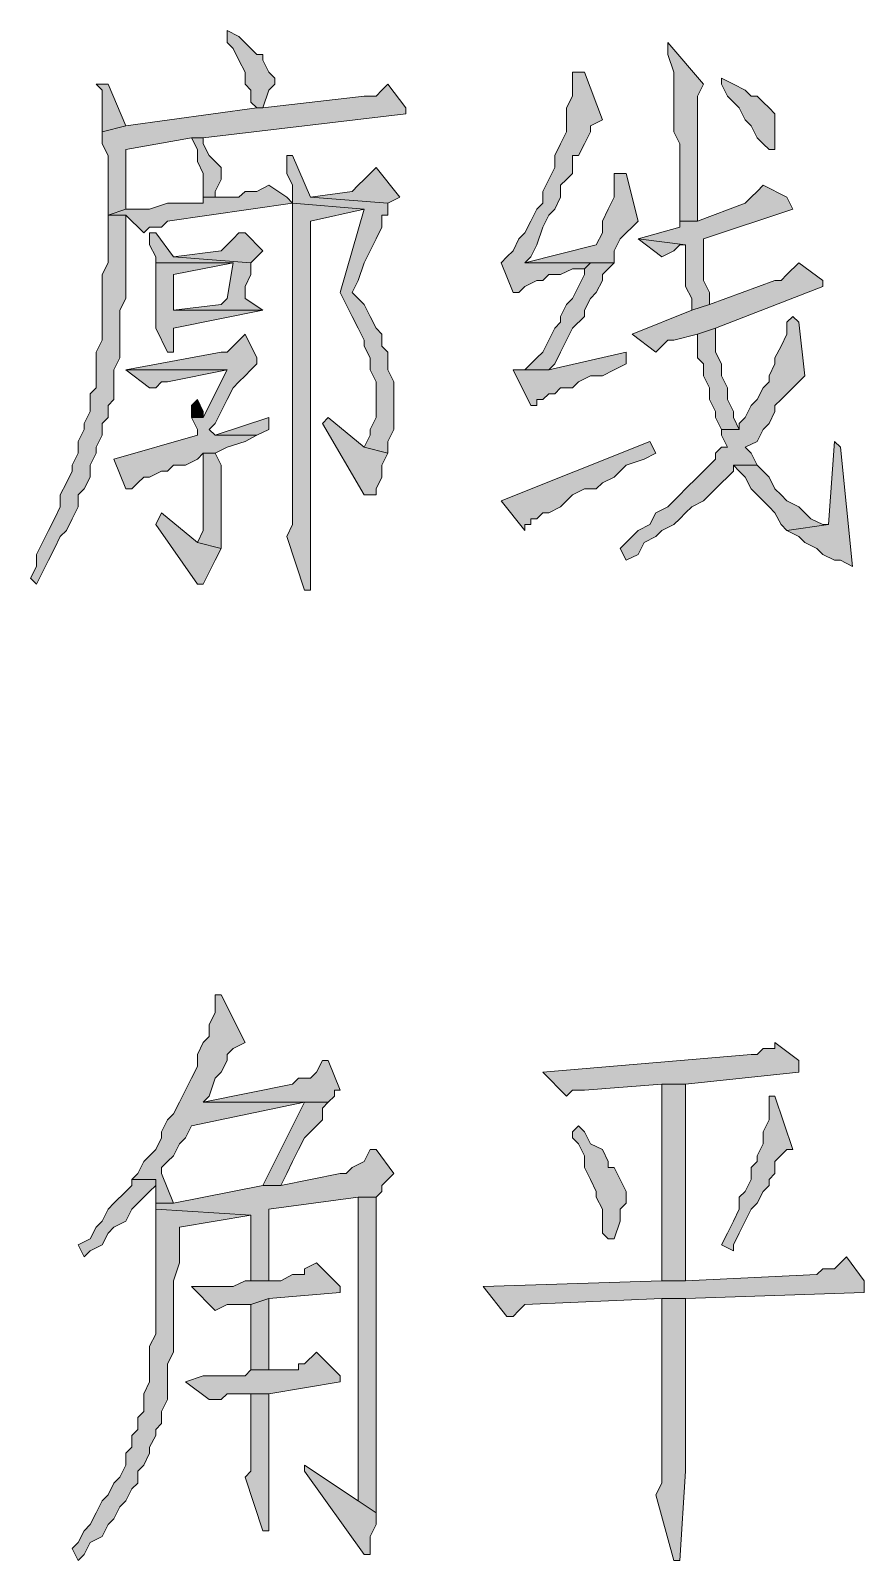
# Model space of a CAD drawing. Header units: inches. Extents: x 20 to 409, y 5 to 283.
# Drawn here: x 373.6 to 379.53, y 46.88 to 57.76 of the extents above; entities that cross this region are included whole.
import ezdxf

# ---------------------------------------------------------------- set-up
doc = ezdxf.new("R2010")
doc.units = ezdxf.units.IN
doc.header["$MEASUREMENT"] = 0
doc.layers.add('C00-00-00', color=7, linetype='Continuous')

msp = doc.modelspace()

# ---------------------------------------------------------------- hatches: boundary and pattern name
at = {"layer": 'C00-00-00'}
h = msp.add_hatch(color=0, dxfattribs=at)
h.dxf.hatch_style = 2
h.paths.add_polyline_path([(374.998, 57.76), (374.998, 57.676), (375.04, 57.633), (375.082, 57.549), (375.125, 57.464), (375.125, 57.379), (375.167, 57.337), (375.167, 57.252), (375.209, 57.21), (375.252, 57.21), (375.294, 57.337), (375.336, 57.379), (375.336, 57.422), (375.294, 57.464), (375.252, 57.549), (375.252, 57.591), (375.209, 57.591), (375.167, 57.633), (375.082, 57.718)])
h = msp.add_hatch(color=0, dxfattribs=at)
h.dxf.hatch_style = 2
h.paths.add_polyline_path([(378.13, 57.676), (378.13, 57.591), (378.173, 57.464), (378.173, 57.041), (378.215, 56.956), (378.215, 56.406), (378.342, 56.406), (378.342, 56.998), (378.342, 57.083), (378.342, 57.295), (378.384, 57.379)])
h = msp.add_hatch(color=0, dxfattribs=at)
h.dxf.hatch_style = 2
h.paths.add_polyline_path([(377.538, 57.464), (377.453, 57.464), (377.453, 57.422), (377.453, 57.295), (377.411, 57.21), (377.411, 57.041), (377.368, 56.956), (377.326, 56.871), (377.326, 56.787), (377.284, 56.702), (377.241, 56.617), (377.241, 56.533), (377.199, 56.49), (377.157, 56.406), (377.114, 56.321), (377.072, 56.279), (377.03, 56.194), (376.987, 56.152), (376.945, 56.109), (377.03, 55.898), (377.072, 55.898), (377.114, 55.94), (377.199, 55.982), (377.241, 55.982), (377.284, 56.025), (377.368, 56.025), (377.453, 56.067), (377.538, 56.067), (377.58, 56.109), (377.749, 56.109), (377.114, 56.109), (377.157, 56.152), (377.199, 56.236), (377.241, 56.363), (377.284, 56.448), (377.326, 56.49), (377.368, 56.575), (377.368, 56.66), (377.411, 56.702), (377.453, 56.744), (377.453, 56.871), (377.495, 56.871), (377.538, 56.956), (377.58, 57.041), (377.58, 57.083), (377.665, 57.125)])
h = msp.add_hatch(color=0, dxfattribs=at)
h.dxf.hatch_style = 2
h.paths.add_polyline_path([(374.151, 57.379), (374.066, 57.379), (374.109, 57.337), (374.109, 57.041), (374.278, 57.083)])
h = msp.add_hatch(color=0, dxfattribs=at)
h.dxf.hatch_style = 2
h.paths.add_polyline_path([(376.141, 57.379), (376.098, 57.337), (376.056, 57.295), (375.971, 57.295), (375.252, 57.21), (375.209, 57.21), (374.278, 57.083), (374.109, 57.041), (374.109, 56.956), (374.151, 56.871), (374.151, 56.448), (374.278, 56.49), (374.278, 56.914), (374.744, 56.998), (374.828, 56.998), (376.268, 57.168), (376.268, 57.21)])
h = msp.add_hatch(color=0, dxfattribs=at)
h.dxf.hatch_style = 2
h.paths.add_polyline_path([(378.511, 57.422), (378.511, 57.379), (378.554, 57.295), (378.596, 57.252), (378.638, 57.21), (378.681, 57.125), (378.723, 57.083), (378.765, 56.998), (378.808, 56.956), (378.85, 56.914), (378.892, 56.914), (378.892, 56.956), (378.892, 57.168), (378.85, 57.21), (378.808, 57.252), (378.765, 57.295), (378.723, 57.295), (378.681, 57.337), (378.596, 57.379)])
h = msp.add_hatch(color=0, dxfattribs=at)
h.dxf.hatch_style = 2
h.paths.add_polyline_path([(374.828, 56.998), (374.744, 56.998), (374.786, 56.914), (374.786, 56.829), (374.828, 56.744), (374.828, 56.575), (374.913, 56.575), (374.913, 56.617), (374.955, 56.702), (374.955, 56.787), (374.913, 56.829), (374.871, 56.871), (374.828, 56.956)])
h = msp.add_hatch(color=0, dxfattribs=at)
h.dxf.hatch_style = 2
h.paths.add_polyline_path([(375.463, 56.871), (375.421, 56.871), (375.421, 56.744), (375.463, 56.66), (375.463, 56.533), (375.971, 56.49), (375.802, 55.898), (375.844, 55.813), (375.887, 55.728), (375.929, 55.644), (375.971, 55.559), (375.971, 55.517), (376.014, 55.432), (376.014, 55.347), (376.056, 55.263), (376.056, 55.009), (376.014, 54.924), (376.014, 54.882), (375.971, 54.797), (376.141, 54.755), (376.141, 54.839), (376.183, 54.924), (376.183, 55.263), (376.141, 55.347), (376.141, 55.474), (376.098, 55.517), (376.098, 55.601), (376.056, 55.644), (376.014, 55.728), (375.971, 55.813), (375.887, 55.898), (375.929, 55.982), (375.971, 56.109), (376.014, 56.194), (376.056, 56.279), (376.098, 56.363), (376.098, 56.448), (376.141, 56.448), (376.141, 56.533), (375.59, 56.575)])
h = msp.add_hatch(color=0, dxfattribs=at)
h.dxf.hatch_style = 2
h.paths.add_polyline_path([(376.056, 56.787), (376.014, 56.744), (375.971, 56.702), (375.929, 56.66), (375.887, 56.617), (375.59, 56.575), (376.141, 56.533), (376.225, 56.575)])
h = msp.add_hatch(color=0, dxfattribs=at)
h.dxf.hatch_style = 2
h.paths.add_polyline_path([(377.834, 56.744), (377.749, 56.744), (377.749, 56.702), (377.749, 56.575), (377.707, 56.49), (377.665, 56.406), (377.665, 56.321), (377.622, 56.236), (377.114, 56.109), (377.749, 56.109), (377.749, 56.194), (377.792, 56.279), (377.834, 56.321), (377.876, 56.363), (377.919, 56.406)])
h = msp.add_hatch(color=0, dxfattribs=at)
h.dxf.hatch_style = 2
h.paths.add_polyline_path([(375.294, 56.66), (375.209, 56.617), (375.125, 56.617), (375.082, 56.575), (374.828, 56.575), (374.828, 56.533), (374.574, 56.533), (374.447, 56.49), (374.278, 56.49), (374.151, 56.448), (374.278, 56.448), (374.405, 56.321), (374.447, 56.363), (374.532, 56.363), (374.574, 56.406), (375.463, 56.533), (375.421, 56.575)])
h = msp.add_hatch(color=0, dxfattribs=at)
h.dxf.hatch_style = 2
h.paths.add_polyline_path([(378.808, 56.66), (378.765, 56.617), (378.723, 56.575), (378.681, 56.533), (378.342, 56.406), (378.215, 56.406), (378.215, 56.363), (377.919, 56.279), (378.257, 56.236), (378.257, 55.94), (378.3, 55.855), (378.3, 55.771), (378.427, 55.813), (378.427, 55.898), (378.384, 55.982), (378.384, 56.279), (379.019, 56.49), (378.977, 56.575)])
h = msp.add_hatch(color=0, dxfattribs=at)
h.dxf.hatch_style = 2
h.paths.add_polyline_path([(375.463, 56.533), (375.463, 54.374), (375.463, 54.247), (375.421, 54.162), (375.548, 53.781), (375.59, 53.781), (375.59, 53.823), (375.59, 56.406), (375.971, 56.49)])
h = msp.add_hatch(color=0, dxfattribs=at)
h.dxf.hatch_style = 2
h.paths.add_polyline_path([(374.151, 56.448), (374.151, 56.109), (374.109, 56.025), (374.109, 55.559), (374.066, 55.474), (374.066, 55.22), (374.024, 55.178), (374.024, 55.051), (373.982, 54.966), (373.982, 54.924), (373.939, 54.839), (373.939, 54.755), (373.897, 54.67), (373.897, 54.628), (373.855, 54.543), (373.812, 54.458), (373.812, 54.374), (373.77, 54.289), (373.728, 54.204), (373.685, 54.12), (373.643, 54.035), (373.643, 53.95), (373.601, 53.866), (373.643, 53.823), (373.685, 53.908), (373.728, 53.993), (373.77, 54.077), (373.812, 54.162), (373.855, 54.204), (373.897, 54.289), (373.939, 54.374), (373.939, 54.458), (373.982, 54.501), (374.024, 54.585), (374.024, 54.67), (374.066, 54.755), (374.066, 54.797), (374.109, 54.882), (374.109, 54.966), (374.151, 55.009), (374.151, 55.093), (374.193, 55.136), (374.193, 55.347), (374.236, 55.432), (374.236, 55.771), (374.278, 55.855), (374.278, 56.448)])
h = msp.add_hatch(color=0, dxfattribs=at)
h.dxf.hatch_style = 2
h.paths.add_polyline_path([(374.49, 56.321), (374.447, 56.321), (374.447, 56.236), (374.49, 56.152), (374.49, 56.109), (375.04, 56.109), (374.998, 55.855), (374.955, 55.813), (374.617, 55.771), (375.252, 55.771), (375.125, 55.855), (375.125, 55.94), (375.167, 56.025), (375.167, 56.109), (374.617, 56.152)])
h = msp.add_hatch(color=0, dxfattribs=at)
h.dxf.hatch_style = 2
h.paths.add_polyline_path([(375.125, 56.321), (375.082, 56.321), (375.04, 56.279), (374.998, 56.236), (374.955, 56.194), (374.617, 56.152), (375.167, 56.109), (375.252, 56.194)])
h = msp.add_hatch(color=0, dxfattribs=at)
h.dxf.hatch_style = 2
h.paths.add_polyline_path([(377.919, 56.279), (378.088, 56.152), (378.173, 56.194), (378.215, 56.236), (378.257, 56.236)])
h = msp.add_hatch(color=0, dxfattribs=at)
h.dxf.hatch_style = 2
h.paths.add_polyline_path([(374.49, 56.109), (374.49, 55.644), (374.574, 55.474), (374.617, 55.474), (374.617, 55.517), (374.617, 55.644), (375.252, 55.771), (374.617, 55.771), (374.617, 55.813), (374.617, 56.025), (375.04, 56.109)])
h = msp.add_hatch(color=0, dxfattribs=at)
h.dxf.hatch_style = 2
h.paths.add_polyline_path([(377.749, 56.109), (377.58, 56.109), (377.538, 56.067), (377.538, 56.025), (377.495, 55.94), (377.453, 55.855), (377.411, 55.813), (377.368, 55.728), (377.368, 55.686), (377.326, 55.644), (377.284, 55.559), (377.241, 55.474), (377.199, 55.432), (377.157, 55.39), (377.114, 55.347), (377.03, 55.347), (377.284, 55.347), (377.326, 55.39), (377.368, 55.474), (377.411, 55.559), (377.453, 55.644), (377.538, 55.728), (377.538, 55.771), (377.58, 55.855), (377.622, 55.898), (377.665, 55.982), (377.665, 56.025), (377.707, 56.067)])
h = msp.add_hatch(color=0, dxfattribs=at)
h.dxf.hatch_style = 2
h.paths.add_polyline_path([(379.062, 56.109), (378.977, 56.025), (378.935, 55.982), (378.892, 55.982), (378.427, 55.813), (378.3, 55.771), (377.876, 55.601), (378.046, 55.474), (378.088, 55.517), (378.13, 55.559), (378.173, 55.559), (378.342, 55.601), (378.469, 55.644), (379.231, 55.94), (379.231, 55.982)])
h = msp.add_hatch(color=0, dxfattribs=at)
h.dxf.hatch_style = 2
h.paths.add_polyline_path([(379.019, 55.728), (378.977, 55.686), (378.977, 55.601), (378.935, 55.517), (378.892, 55.432), (378.892, 55.39), (378.85, 55.305), (378.85, 55.263), (378.808, 55.22), (378.765, 55.136), (378.723, 55.093), (378.681, 55.009), (378.638, 54.966), (378.638, 54.924), (378.511, 54.924), (378.511, 54.882), (378.554, 54.797), (378.511, 54.797), (378.469, 54.755), (378.469, 54.712), (378.427, 54.67), (378.384, 54.628), (378.342, 54.585), (378.257, 54.501), (378.215, 54.458), (378.173, 54.416), (378.13, 54.374), (378.046, 54.331), (378.003, 54.247), (377.919, 54.204), (377.876, 54.162), (377.792, 54.077), (377.834, 53.993), (377.919, 54.035), (377.961, 54.12), (378.046, 54.162), (378.088, 54.204), (378.173, 54.247), (378.215, 54.289), (378.257, 54.331), (378.3, 54.374), (378.384, 54.416), (378.427, 54.458), (378.469, 54.501), (378.511, 54.543), (378.554, 54.585), (378.596, 54.628), (378.596, 54.67), (378.765, 54.67), (378.723, 54.755), (378.681, 54.797), (378.765, 54.839), (378.808, 54.924), (378.85, 54.966), (378.892, 55.051), (378.892, 55.093), (378.935, 55.136), (378.977, 55.178), (379.019, 55.22), (379.062, 55.263), (379.104, 55.305), (379.062, 55.686)])
h = msp.add_hatch(color=0, dxfattribs=at)
h.dxf.hatch_style = 2
h.paths.add_polyline_path([(375.125, 55.601), (375.04, 55.517), (374.998, 55.474), (374.955, 55.474), (374.278, 55.347), (374.998, 55.347), (374.828, 55.009), (374.744, 55.009), (374.786, 54.924), (374.786, 54.882), (374.193, 54.712), (374.278, 54.501), (374.32, 54.501), (374.363, 54.543), (374.405, 54.585), (374.447, 54.585), (374.532, 54.628), (374.574, 54.628), (374.617, 54.67), (374.701, 54.67), (374.786, 54.712), (374.828, 54.755), (374.913, 54.755), (374.998, 54.797), (375.125, 54.839), (375.209, 54.882), (374.913, 54.882), (374.871, 54.924), (374.913, 54.966), (374.955, 55.051), (374.998, 55.136), (375.04, 55.22), (375.082, 55.263), (375.125, 55.305), (375.167, 55.347), (375.209, 55.39), (375.209, 55.432)])
h = msp.add_hatch(color=0, dxfattribs=at)
h.dxf.hatch_style = 2
h.paths.add_polyline_path([(378.469, 55.644), (378.342, 55.601), (378.342, 55.432), (378.384, 55.39), (378.384, 55.305), (378.427, 55.22), (378.427, 55.136), (378.469, 55.051), (378.469, 55.009), (378.511, 54.924), (378.638, 54.924), (378.596, 55.009), (378.596, 55.051), (378.554, 55.136), (378.554, 55.22), (378.511, 55.305), (378.511, 55.39), (378.469, 55.474)])
h = msp.add_hatch(color=0, dxfattribs=at)
h.dxf.hatch_style = 2
h.paths.add_polyline_path([(377.834, 55.474), (377.284, 55.347), (377.03, 55.347), (377.157, 55.093), (377.199, 55.093), (377.199, 55.136), (377.241, 55.136), (377.284, 55.178), (377.326, 55.178), (377.368, 55.22), (377.453, 55.22), (377.495, 55.263), (377.58, 55.305), (377.665, 55.305), (377.749, 55.347), (377.834, 55.39)])
h = msp.add_hatch(color=0, dxfattribs=at)
h.dxf.hatch_style = 2
h.paths.add_polyline_path([(374.278, 55.347), (374.447, 55.22), (374.49, 55.22), (374.532, 55.263), (374.574, 55.263), (374.998, 55.347)])
h = msp.add_hatch(color=0, dxfattribs=at)
h.dxf.hatch_style = 2
h.paths.add_polyline_path([(374.786, 55.136), (374.744, 55.093), (374.744, 55.009), (374.828, 55.009), (374.828, 55.051)])
h = msp.add_hatch(color=0, dxfattribs=at)
h.dxf.hatch_style = 2
h.paths.add_polyline_path([(375.294, 55.009), (374.913, 54.882), (375.209, 54.882), (375.294, 54.924)])
h = msp.add_hatch(color=0, dxfattribs=at)
h.dxf.hatch_style = 2
h.paths.add_polyline_path([(375.717, 55.009), (375.675, 54.966), (375.971, 54.458), (376.056, 54.458), (376.056, 54.501), (376.098, 54.585), (376.098, 54.67), (376.141, 54.755), (375.971, 54.797)])
h = msp.add_hatch(color=0, dxfattribs=at)
h.dxf.hatch_style = 2
h.paths.add_polyline_path([(378.003, 54.839), (376.945, 54.416), (377.114, 54.204), (377.114, 54.247), (377.157, 54.247), (377.157, 54.289), (377.199, 54.289), (377.241, 54.331), (377.284, 54.331), (377.368, 54.374), (377.411, 54.416), (377.453, 54.458), (377.538, 54.501), (377.622, 54.501), (377.665, 54.543), (377.749, 54.585), (377.834, 54.67), (377.961, 54.712), (378.046, 54.755)])
h = msp.add_hatch(color=0, dxfattribs=at)
h.dxf.hatch_style = 2
h.paths.add_polyline_path([(379.316, 54.839), (379.273, 54.247), (378.977, 54.204), (379.062, 54.162), (379.104, 54.12), (379.189, 54.077), (379.231, 54.035), (379.316, 53.993), (379.358, 53.993), (379.443, 53.95), (379.358, 54.797)])
h = msp.add_hatch(color=0, dxfattribs=at)
h.dxf.hatch_style = 2
h.paths.add_polyline_path([(374.913, 54.755), (374.828, 54.755), (374.828, 54.712), (374.828, 54.204), (374.786, 54.12), (374.955, 54.077), (374.955, 54.67)])
h = msp.add_hatch(color=0, dxfattribs=at)
h.dxf.hatch_style = 2
h.paths.add_polyline_path([(378.765, 54.67), (378.596, 54.67), (378.638, 54.628), (378.681, 54.585), (378.723, 54.501), (378.765, 54.458), (378.808, 54.416), (378.85, 54.374), (378.892, 54.331), (378.935, 54.247), (378.977, 54.204), (379.273, 54.247), (379.231, 54.247), (379.146, 54.289), (379.104, 54.331), (379.062, 54.374), (378.977, 54.416), (378.935, 54.458), (378.892, 54.501), (378.85, 54.585), (378.808, 54.628)])
h = msp.add_hatch(color=0, dxfattribs=at)
h.dxf.hatch_style = 2
h.paths.add_polyline_path([(374.532, 54.331), (374.49, 54.247), (374.786, 53.823), (374.828, 53.823), (374.871, 53.908), (374.913, 53.993), (374.955, 54.077), (374.786, 54.12)])
h = msp.add_hatch(color=0, dxfattribs=at)
h.dxf.hatch_style = 2
h.paths.add_polyline_path([(374.955, 50.902), (374.913, 50.902), (374.913, 50.86), (374.913, 50.775), (374.871, 50.691), (374.871, 50.606), (374.828, 50.564), (374.786, 50.479), (374.786, 50.394), (374.744, 50.31), (374.701, 50.225), (374.659, 50.14), (374.617, 50.056), (374.574, 50.013), (374.532, 49.929), (374.532, 49.886), (374.49, 49.802), (374.447, 49.759), (374.405, 49.717), (374.363, 49.632), (374.32, 49.59), (374.49, 49.59), (374.49, 49.505), (374.49, 49.421), (374.617, 49.421), (374.532, 49.632), (374.532, 49.675), (374.574, 49.717), (374.617, 49.759), (374.659, 49.844), (374.701, 49.886), (374.744, 49.971), (375.548, 50.14), (375.717, 50.14), (374.828, 50.14), (374.871, 50.183), (374.913, 50.31), (374.955, 50.352), (374.998, 50.437), (374.998, 50.479), (375.04, 50.521), (375.125, 50.564)])
h = msp.add_hatch(color=0, dxfattribs=at)
h.dxf.hatch_style = 2
h.paths.add_polyline_path([(378.892, 50.564), (378.892, 50.521), (378.808, 50.521), (378.765, 50.479), (378.723, 50.479), (377.241, 50.352), (377.411, 50.183), (377.453, 50.225), (377.538, 50.225), (378.088, 50.267), (378.257, 50.267), (379.062, 50.352), (379.062, 50.437)])
h = msp.add_hatch(color=0, dxfattribs=at)
h.dxf.hatch_style = 2
h.paths.add_polyline_path([(375.717, 50.437), (375.675, 50.437), (375.633, 50.352), (375.59, 50.31), (375.506, 50.31), (375.463, 50.267), (374.828, 50.14), (375.717, 50.14), (375.76, 50.183), (375.76, 50.225), (375.802, 50.225)])
h = msp.add_hatch(color=0, dxfattribs=at)
h.dxf.hatch_style = 2
h.paths.add_polyline_path([(378.257, 50.267), (378.088, 50.267), (378.088, 50.14), (378.088, 48.87), (378.257, 48.87)])
h = msp.add_hatch(color=0, dxfattribs=at)
h.dxf.hatch_style = 2
h.paths.add_polyline_path([(378.892, 50.183), (378.85, 50.183), (378.85, 50.14), (378.85, 50.013), (378.808, 49.929), (378.808, 49.844), (378.765, 49.759), (378.765, 49.717), (378.723, 49.675), (378.723, 49.59), (378.681, 49.505), (378.638, 49.463), (378.638, 49.378), (378.596, 49.294), (378.554, 49.209), (378.511, 49.124), (378.596, 49.082), (378.596, 49.124), (378.638, 49.209), (378.681, 49.294), (378.723, 49.378), (378.765, 49.421), (378.808, 49.505), (378.85, 49.548), (378.85, 49.59), (378.892, 49.632), (378.892, 49.717), (378.977, 49.802), (379.019, 49.802)])
h = msp.add_hatch(color=0, dxfattribs=at)
h.dxf.hatch_style = 2
h.paths.add_polyline_path([(375.717, 50.14), (375.548, 50.14), (375.252, 49.548), (375.379, 49.548), (375.421, 49.632), (375.463, 49.717), (375.506, 49.802), (375.548, 49.886), (375.633, 49.971), (375.675, 50.013), (375.675, 50.098)])
h = msp.add_hatch(color=0, dxfattribs=at)
h.dxf.hatch_style = 2
h.paths.add_polyline_path([(377.495, 49.971), (377.453, 49.929), (377.453, 49.886), (377.495, 49.844), (377.538, 49.759), (377.538, 49.675), (377.58, 49.59), (377.622, 49.505), (377.622, 49.463), (377.665, 49.378), (377.665, 49.209), (377.707, 49.167), (377.749, 49.167), (377.792, 49.294), (377.792, 49.378), (377.834, 49.421), (377.834, 49.505), (377.792, 49.59), (377.749, 49.675), (377.707, 49.675), (377.707, 49.717), (377.665, 49.802), (377.58, 49.844), (377.538, 49.929)])
h = msp.add_hatch(color=0, dxfattribs=at)
h.dxf.hatch_style = 2
h.paths.add_polyline_path([(376.056, 49.802), (376.014, 49.802), (375.971, 49.717), (375.887, 49.675), (375.844, 49.632), (375.802, 49.632), (375.379, 49.548), (375.252, 49.548), (374.617, 49.421), (374.49, 49.421), (374.49, 49.378), (375.167, 49.336), (375.167, 48.87), (375.294, 48.87), (375.294, 49.378), (375.929, 49.463), (376.056, 49.463), (376.098, 49.505), (376.098, 49.548), (376.183, 49.632)])
h = msp.add_hatch(color=0, dxfattribs=at)
h.dxf.hatch_style = 2
h.paths.add_polyline_path([(374.32, 49.59), (374.32, 49.548), (374.278, 49.505), (374.193, 49.421), (374.151, 49.378), (374.109, 49.294), (374.066, 49.251), (374.024, 49.167), (373.939, 49.124), (373.982, 49.04), (374.024, 49.082), (374.109, 49.124), (374.151, 49.209), (374.193, 49.251), (374.278, 49.294), (374.32, 49.378), (374.363, 49.421), (374.405, 49.463), (374.447, 49.505), (374.49, 49.548), (374.49, 49.59)])
h = msp.add_hatch(color=0, dxfattribs=at)
h.dxf.hatch_style = 2
h.paths.add_polyline_path([(376.056, 49.463), (375.929, 49.463), (375.929, 47.6), (375.929, 47.304), (376.056, 47.219), (376.056, 49.167), (376.056, 49.251)])
h = msp.add_hatch(color=0, dxfattribs=at)
h.dxf.hatch_style = 2
h.paths.add_polyline_path([(374.49, 49.378), (374.49, 48.489), (374.447, 48.405), (374.447, 48.151), (374.405, 48.066), (374.405, 47.939), (374.363, 47.897), (374.363, 47.812), (374.32, 47.77), (374.32, 47.685), (374.278, 47.643), (374.278, 47.558), (374.236, 47.473), (374.193, 47.431), (374.151, 47.346), (374.109, 47.304), (374.066, 47.219), (374.024, 47.135), (373.982, 47.092), (373.939, 47.008), (373.897, 46.965), (373.939, 46.881), (373.982, 46.923), (374.024, 47.008), (374.109, 47.05), (374.151, 47.135), (374.193, 47.177), (374.236, 47.262), (374.278, 47.304), (374.32, 47.389), (374.363, 47.431), (374.363, 47.516), (374.405, 47.558), (374.447, 47.643), (374.447, 47.685), (374.49, 47.77), (374.49, 47.812), (374.532, 47.854), (374.532, 47.939), (374.574, 48.024), (374.574, 48.278), (374.617, 48.362), (374.617, 48.87), (374.659, 48.997), (374.659, 49.251), (375.167, 49.336)])
h = msp.add_hatch(color=0, dxfattribs=at)
h.dxf.hatch_style = 2
h.paths.add_polyline_path([(375.633, 48.997), (375.548, 48.955), (375.548, 48.913), (375.506, 48.913), (375.463, 48.913), (375.379, 48.87), (375.125, 48.87), (375.04, 48.828), (374.744, 48.828), (374.913, 48.659), (374.998, 48.701), (375.167, 48.701), (375.294, 48.743), (375.802, 48.786), (375.802, 48.828)])
h = msp.add_hatch(color=0, dxfattribs=at)
h.dxf.hatch_style = 2
h.paths.add_polyline_path([(379.4, 49.04), (379.358, 48.997), (379.316, 48.955), (379.231, 48.955), (379.189, 48.913), (378.257, 48.87), (378.088, 48.87), (376.818, 48.828), (376.987, 48.616), (377.03, 48.616), (377.072, 48.659), (377.114, 48.701), (378.088, 48.743), (378.257, 48.743), (379.527, 48.786), (379.527, 48.87)])
h = msp.add_hatch(color=0, dxfattribs=at)
h.dxf.hatch_style = 2
h.paths.add_polyline_path([(375.294, 48.743), (375.167, 48.701), (375.167, 48.235), (375.294, 48.235)])
h = msp.add_hatch(color=0, dxfattribs=at)
h.dxf.hatch_style = 2
h.paths.add_polyline_path([(378.257, 48.743), (378.088, 48.743), (378.088, 48.616), (378.088, 47.473), (378.088, 47.431), (378.046, 47.346), (378.173, 46.881), (378.215, 46.881), (378.257, 47.516)])
h = msp.add_hatch(color=0, dxfattribs=at)
h.dxf.hatch_style = 2
h.paths.add_polyline_path([(375.633, 48.362), (375.548, 48.278), (375.506, 48.278), (375.506, 48.235), (375.167, 48.235), (375.125, 48.193), (374.828, 48.193), (374.701, 48.151), (374.871, 48.024), (374.955, 48.024), (374.998, 48.066), (375.294, 48.066), (375.802, 48.151), (375.802, 48.193)])
h = msp.add_hatch(color=0, dxfattribs=at)
h.dxf.hatch_style = 2
h.paths.add_polyline_path([(375.294, 48.066), (375.167, 48.066), (375.167, 47.981), (375.167, 47.516), (375.125, 47.473), (375.252, 47.092), (375.294, 47.092), (375.294, 47.6)])
h = msp.add_hatch(color=0, dxfattribs=at)
h.dxf.hatch_style = 2
h.paths.add_polyline_path([(375.548, 47.558), (375.548, 47.516), (375.971, 46.923), (376.014, 46.923), (376.014, 47.008), (376.014, 47.05), (376.056, 47.135), (376.056, 47.219), (375.929, 47.304)])

# ---------------------------------------------------------------- linework, layer by layer
at = {"layer": 'C00-00-00', "color": 0, "lineweight": 0}
for points in [[(374.998, 57.76), (374.998, 57.676), (375.04, 57.633), (375.082, 57.549), (375.125, 57.464), (375.125, 57.379), (375.167, 57.337), (375.167, 57.252), (375.209, 57.21), (375.252, 57.21), (375.294, 57.337), (375.336, 57.379), (375.336, 57.422), (375.294, 57.464), (375.252, 57.549), (375.252, 57.591), (375.209, 57.591), (375.167, 57.633), (375.082, 57.718)], [(378.13, 57.676), (378.13, 57.591), (378.173, 57.464), (378.173, 57.041), (378.215, 56.956), (378.215, 56.406), (378.342, 56.406), (378.342, 56.998), (378.342, 57.083), (378.342, 57.295), (378.384, 57.379)], [(377.538, 57.464), (377.453, 57.464), (377.453, 57.422), (377.453, 57.295), (377.411, 57.21), (377.411, 57.041), (377.368, 56.956), (377.326, 56.871), (377.326, 56.787), (377.284, 56.702), (377.241, 56.617), (377.241, 56.533), (377.199, 56.49), (377.157, 56.406), (377.114, 56.321), (377.072, 56.279), (377.03, 56.194), (376.987, 56.152), (376.945, 56.109), (377.03, 55.898), (377.072, 55.898), (377.114, 55.94), (377.199, 55.982), (377.241, 55.982), (377.284, 56.025), (377.368, 56.025), (377.453, 56.067), (377.538, 56.067), (377.58, 56.109), (377.749, 56.109), (377.114, 56.109), (377.157, 56.152), (377.199, 56.236), (377.241, 56.363), (377.284, 56.448), (377.326, 56.49), (377.368, 56.575), (377.368, 56.66), (377.411, 56.702), (377.453, 56.744), (377.453, 56.871), (377.495, 56.871), (377.538, 56.956), (377.58, 57.041), (377.58, 57.083), (377.665, 57.125)], [(374.151, 57.379), (374.066, 57.379), (374.109, 57.337), (374.109, 57.041), (374.278, 57.083)], [(376.141, 57.379), (376.098, 57.337), (376.056, 57.295), (375.971, 57.295), (375.252, 57.21), (375.209, 57.21), (374.278, 57.083), (374.109, 57.041), (374.109, 56.956), (374.151, 56.871), (374.151, 56.448), (374.278, 56.49), (374.278, 56.914), (374.744, 56.998), (374.828, 56.998), (376.268, 57.168), (376.268, 57.21)], [(378.511, 57.422), (378.511, 57.379), (378.554, 57.295), (378.596, 57.252), (378.638, 57.21), (378.681, 57.125), (378.723, 57.083), (378.765, 56.998), (378.808, 56.956), (378.85, 56.914), (378.892, 56.914), (378.892, 56.956), (378.892, 57.168), (378.85, 57.21), (378.808, 57.252), (378.765, 57.295), (378.723, 57.295), (378.681, 57.337), (378.596, 57.379)], [(374.828, 56.998), (374.744, 56.998), (374.786, 56.914), (374.786, 56.829), (374.828, 56.744), (374.828, 56.575), (374.913, 56.575), (374.913, 56.617), (374.955, 56.702), (374.955, 56.787), (374.913, 56.829), (374.871, 56.871), (374.828, 56.956)], [(375.463, 56.871), (375.421, 56.871), (375.421, 56.744), (375.463, 56.66), (375.463, 56.533), (375.971, 56.49), (375.802, 55.898), (375.844, 55.813), (375.887, 55.728), (375.929, 55.644), (375.971, 55.559), (375.971, 55.517), (376.014, 55.432), (376.014, 55.347), (376.056, 55.263), (376.056, 55.009), (376.014, 54.924), (376.014, 54.882), (375.971, 54.797), (376.141, 54.755), (376.141, 54.839), (376.183, 54.924), (376.183, 55.263), (376.141, 55.347), (376.141, 55.474), (376.098, 55.517), (376.098, 55.601), (376.056, 55.644), (376.014, 55.728), (375.971, 55.813), (375.887, 55.898), (375.929, 55.982), (375.971, 56.109), (376.014, 56.194), (376.056, 56.279), (376.098, 56.363), (376.098, 56.448), (376.141, 56.448), (376.141, 56.533), (375.59, 56.575)], [(376.056, 56.787), (376.014, 56.744), (375.971, 56.702), (375.929, 56.66), (375.887, 56.617), (375.59, 56.575), (376.141, 56.533), (376.225, 56.575)], [(377.834, 56.744), (377.749, 56.744), (377.749, 56.702), (377.749, 56.575), (377.707, 56.49), (377.665, 56.406), (377.665, 56.321), (377.622, 56.236), (377.114, 56.109), (377.749, 56.109), (377.749, 56.194), (377.792, 56.279), (377.834, 56.321), (377.876, 56.363), (377.919, 56.406)], [(375.294, 56.66), (375.209, 56.617), (375.125, 56.617), (375.082, 56.575), (374.828, 56.575), (374.828, 56.533), (374.574, 56.533), (374.447, 56.49), (374.278, 56.49), (374.151, 56.448), (374.278, 56.448), (374.405, 56.321), (374.447, 56.363), (374.532, 56.363), (374.574, 56.406), (375.463, 56.533), (375.421, 56.575)], [(378.808, 56.66), (378.765, 56.617), (378.723, 56.575), (378.681, 56.533), (378.342, 56.406), (378.215, 56.406), (378.215, 56.363), (377.919, 56.279), (378.257, 56.236), (378.257, 55.94), (378.3, 55.855), (378.3, 55.771), (378.427, 55.813), (378.427, 55.898), (378.384, 55.982), (378.384, 56.279), (379.019, 56.49), (378.977, 56.575)], [(375.463, 56.533), (375.463, 54.374), (375.463, 54.247), (375.421, 54.162), (375.548, 53.781), (375.59, 53.781), (375.59, 53.823), (375.59, 56.406), (375.971, 56.49)], [(374.151, 56.448), (374.151, 56.109), (374.109, 56.025), (374.109, 55.559), (374.066, 55.474), (374.066, 55.22), (374.024, 55.178), (374.024, 55.051), (373.982, 54.966), (373.982, 54.924), (373.939, 54.839), (373.939, 54.755), (373.897, 54.67), (373.897, 54.628), (373.855, 54.543), (373.812, 54.458), (373.812, 54.374), (373.77, 54.289), (373.728, 54.204), (373.685, 54.12), (373.643, 54.035), (373.643, 53.95), (373.601, 53.866), (373.643, 53.823), (373.685, 53.908), (373.728, 53.993), (373.77, 54.077), (373.812, 54.162), (373.855, 54.204), (373.897, 54.289), (373.939, 54.374), (373.939, 54.458), (373.982, 54.501), (374.024, 54.585), (374.024, 54.67), (374.066, 54.755), (374.066, 54.797), (374.109, 54.882), (374.109, 54.966), (374.151, 55.009), (374.151, 55.093), (374.193, 55.136), (374.193, 55.347), (374.236, 55.432), (374.236, 55.771), (374.278, 55.855), (374.278, 56.448)], [(374.49, 56.321), (374.447, 56.321), (374.447, 56.236), (374.49, 56.152), (374.49, 56.109), (375.04, 56.109), (374.998, 55.855), (374.955, 55.813), (374.617, 55.771), (375.252, 55.771), (375.125, 55.855), (375.125, 55.94), (375.167, 56.025), (375.167, 56.109), (374.617, 56.152)], [(375.125, 56.321), (375.082, 56.321), (375.04, 56.279), (374.998, 56.236), (374.955, 56.194), (374.617, 56.152), (375.167, 56.109), (375.252, 56.194)], [(377.919, 56.279), (378.088, 56.152), (378.173, 56.194), (378.215, 56.236), (378.257, 56.236)], [(374.49, 56.109), (374.49, 55.644), (374.574, 55.474), (374.617, 55.474), (374.617, 55.517), (374.617, 55.644), (375.252, 55.771), (374.617, 55.771), (374.617, 55.813), (374.617, 56.025), (375.04, 56.109)], [(377.749, 56.109), (377.58, 56.109), (377.538, 56.067), (377.538, 56.025), (377.495, 55.94), (377.453, 55.855), (377.411, 55.813), (377.368, 55.728), (377.368, 55.686), (377.326, 55.644), (377.284, 55.559), (377.241, 55.474), (377.199, 55.432), (377.157, 55.39), (377.114, 55.347), (377.03, 55.347), (377.284, 55.347), (377.326, 55.39), (377.368, 55.474), (377.411, 55.559), (377.453, 55.644), (377.538, 55.728), (377.538, 55.771), (377.58, 55.855), (377.622, 55.898), (377.665, 55.982), (377.665, 56.025), (377.707, 56.067)], [(379.062, 56.109), (378.977, 56.025), (378.935, 55.982), (378.892, 55.982), (378.427, 55.813), (378.3, 55.771), (377.876, 55.601), (378.046, 55.474), (378.088, 55.517), (378.13, 55.559), (378.173, 55.559), (378.342, 55.601), (378.469, 55.644), (379.231, 55.94), (379.231, 55.982)], [(379.019, 55.728), (378.977, 55.686), (378.977, 55.601), (378.935, 55.517), (378.892, 55.432), (378.892, 55.39), (378.85, 55.305), (378.85, 55.263), (378.808, 55.22), (378.765, 55.136), (378.723, 55.093), (378.681, 55.009), (378.638, 54.966), (378.638, 54.924), (378.511, 54.924), (378.511, 54.882), (378.554, 54.797), (378.511, 54.797), (378.469, 54.755), (378.469, 54.712), (378.427, 54.67), (378.384, 54.628), (378.342, 54.585), (378.257, 54.501), (378.215, 54.458), (378.173, 54.416), (378.13, 54.374), (378.046, 54.331), (378.003, 54.247), (377.919, 54.204), (377.876, 54.162), (377.792, 54.077), (377.834, 53.993), (377.919, 54.035), (377.961, 54.12), (378.046, 54.162), (378.088, 54.204), (378.173, 54.247), (378.215, 54.289), (378.257, 54.331), (378.3, 54.374), (378.384, 54.416), (378.427, 54.458), (378.469, 54.501), (378.511, 54.543), (378.554, 54.585), (378.596, 54.628), (378.596, 54.67), (378.765, 54.67), (378.723, 54.755), (378.681, 54.797), (378.765, 54.839), (378.808, 54.924), (378.85, 54.966), (378.892, 55.051), (378.892, 55.093), (378.935, 55.136), (378.977, 55.178), (379.019, 55.22), (379.062, 55.263), (379.104, 55.305), (379.062, 55.686)], [(375.125, 55.601), (375.04, 55.517), (374.998, 55.474), (374.955, 55.474), (374.278, 55.347), (374.998, 55.347), (374.828, 55.009), (374.744, 55.009), (374.786, 54.924), (374.786, 54.882), (374.193, 54.712), (374.278, 54.501), (374.32, 54.501), (374.363, 54.543), (374.405, 54.585), (374.447, 54.585), (374.532, 54.628), (374.574, 54.628), (374.617, 54.67), (374.701, 54.67), (374.786, 54.712), (374.828, 54.755), (374.913, 54.755), (374.998, 54.797), (375.125, 54.839), (375.209, 54.882), (374.913, 54.882), (374.871, 54.924), (374.913, 54.966), (374.955, 55.051), (374.998, 55.136), (375.04, 55.22), (375.082, 55.263), (375.125, 55.305), (375.167, 55.347), (375.209, 55.39), (375.209, 55.432)], [(378.469, 55.644), (378.342, 55.601), (378.342, 55.432), (378.384, 55.39), (378.384, 55.305), (378.427, 55.22), (378.427, 55.136), (378.469, 55.051), (378.469, 55.009), (378.511, 54.924), (378.638, 54.924), (378.596, 55.009), (378.596, 55.051), (378.554, 55.136), (378.554, 55.22), (378.511, 55.305), (378.511, 55.39), (378.469, 55.474)], [(377.834, 55.474), (377.284, 55.347), (377.03, 55.347), (377.157, 55.093), (377.199, 55.093), (377.199, 55.136), (377.241, 55.136), (377.284, 55.178), (377.326, 55.178), (377.368, 55.22), (377.453, 55.22), (377.495, 55.263), (377.58, 55.305), (377.665, 55.305), (377.749, 55.347), (377.834, 55.39)], [(374.278, 55.347), (374.447, 55.22), (374.49, 55.22), (374.532, 55.263), (374.574, 55.263), (374.998, 55.347)], [(374.786, 55.136), (374.744, 55.093), (374.744, 55.009), (374.828, 55.009), (374.828, 55.051)], [(375.294, 55.009), (374.913, 54.882), (375.209, 54.882), (375.294, 54.924)], [(375.717, 55.009), (375.675, 54.966), (375.971, 54.458), (376.056, 54.458), (376.056, 54.501), (376.098, 54.585), (376.098, 54.67), (376.141, 54.755), (375.971, 54.797)], [(378.003, 54.839), (376.945, 54.416), (377.114, 54.204), (377.114, 54.247), (377.157, 54.247), (377.157, 54.289), (377.199, 54.289), (377.241, 54.331), (377.284, 54.331), (377.368, 54.374), (377.411, 54.416), (377.453, 54.458), (377.538, 54.501), (377.622, 54.501), (377.665, 54.543), (377.749, 54.585), (377.834, 54.67), (377.961, 54.712), (378.046, 54.755)], [(379.316, 54.839), (379.273, 54.247), (378.977, 54.204), (379.062, 54.162), (379.104, 54.12), (379.189, 54.077), (379.231, 54.035), (379.316, 53.993), (379.358, 53.993), (379.443, 53.95), (379.358, 54.797)], [(374.913, 54.755), (374.828, 54.755), (374.828, 54.712), (374.828, 54.204), (374.786, 54.12), (374.955, 54.077), (374.955, 54.67)], [(378.765, 54.67), (378.596, 54.67), (378.638, 54.628), (378.681, 54.585), (378.723, 54.501), (378.765, 54.458), (378.808, 54.416), (378.85, 54.374), (378.892, 54.331), (378.935, 54.247), (378.977, 54.204), (379.273, 54.247), (379.231, 54.247), (379.146, 54.289), (379.104, 54.331), (379.062, 54.374), (378.977, 54.416), (378.935, 54.458), (378.892, 54.501), (378.85, 54.585), (378.808, 54.628)], [(374.532, 54.331), (374.49, 54.247), (374.786, 53.823), (374.828, 53.823), (374.871, 53.908), (374.913, 53.993), (374.955, 54.077), (374.786, 54.12)], [(374.955, 50.902), (374.913, 50.902), (374.913, 50.86), (374.913, 50.775), (374.871, 50.691), (374.871, 50.606), (374.828, 50.564), (374.786, 50.479), (374.786, 50.394), (374.744, 50.31), (374.701, 50.225), (374.659, 50.14), (374.617, 50.056), (374.574, 50.013), (374.532, 49.929), (374.532, 49.886), (374.49, 49.802), (374.447, 49.759), (374.405, 49.717), (374.363, 49.632), (374.32, 49.59), (374.49, 49.59), (374.49, 49.505), (374.49, 49.421), (374.617, 49.421), (374.532, 49.632), (374.532, 49.675), (374.574, 49.717), (374.617, 49.759), (374.659, 49.844), (374.701, 49.886), (374.744, 49.971), (375.548, 50.14), (375.717, 50.14), (374.828, 50.14), (374.871, 50.183), (374.913, 50.31), (374.955, 50.352), (374.998, 50.437), (374.998, 50.479), (375.04, 50.521), (375.125, 50.564)], [(378.892, 50.564), (378.892, 50.521), (378.808, 50.521), (378.765, 50.479), (378.723, 50.479), (377.241, 50.352), (377.411, 50.183), (377.453, 50.225), (377.538, 50.225), (378.088, 50.267), (378.257, 50.267), (379.062, 50.352), (379.062, 50.437)], [(375.717, 50.437), (375.675, 50.437), (375.633, 50.352), (375.59, 50.31), (375.506, 50.31), (375.463, 50.267), (374.828, 50.14), (375.717, 50.14), (375.76, 50.183), (375.76, 50.225), (375.802, 50.225)], [(378.257, 50.267), (378.088, 50.267), (378.088, 50.14), (378.088, 48.87), (378.257, 48.87)], [(378.892, 50.183), (378.85, 50.183), (378.85, 50.14), (378.85, 50.013), (378.808, 49.929), (378.808, 49.844), (378.765, 49.759), (378.765, 49.717), (378.723, 49.675), (378.723, 49.59), (378.681, 49.505), (378.638, 49.463), (378.638, 49.378), (378.596, 49.294), (378.554, 49.209), (378.511, 49.124), (378.596, 49.082), (378.596, 49.124), (378.638, 49.209), (378.681, 49.294), (378.723, 49.378), (378.765, 49.421), (378.808, 49.505), (378.85, 49.548), (378.85, 49.59), (378.892, 49.632), (378.892, 49.717), (378.977, 49.802), (379.019, 49.802)], [(375.717, 50.14), (375.548, 50.14), (375.252, 49.548), (375.379, 49.548), (375.421, 49.632), (375.463, 49.717), (375.506, 49.802), (375.548, 49.886), (375.633, 49.971), (375.675, 50.013), (375.675, 50.098)], [(377.495, 49.971), (377.453, 49.929), (377.453, 49.886), (377.495, 49.844), (377.538, 49.759), (377.538, 49.675), (377.58, 49.59), (377.622, 49.505), (377.622, 49.463), (377.665, 49.378), (377.665, 49.209), (377.707, 49.167), (377.749, 49.167), (377.792, 49.294), (377.792, 49.378), (377.834, 49.421), (377.834, 49.505), (377.792, 49.59), (377.749, 49.675), (377.707, 49.675), (377.707, 49.717), (377.665, 49.802), (377.58, 49.844), (377.538, 49.929)], [(376.056, 49.802), (376.014, 49.802), (375.971, 49.717), (375.887, 49.675), (375.844, 49.632), (375.802, 49.632), (375.379, 49.548), (375.252, 49.548), (374.617, 49.421), (374.49, 49.421), (374.49, 49.378), (375.167, 49.336), (375.167, 48.87), (375.294, 48.87), (375.294, 49.378), (375.929, 49.463), (376.056, 49.463), (376.098, 49.505), (376.098, 49.548), (376.183, 49.632)], [(374.32, 49.59), (374.32, 49.548), (374.278, 49.505), (374.193, 49.421), (374.151, 49.378), (374.109, 49.294), (374.066, 49.251), (374.024, 49.167), (373.939, 49.124), (373.982, 49.04), (374.024, 49.082), (374.109, 49.124), (374.151, 49.209), (374.193, 49.251), (374.278, 49.294), (374.32, 49.378), (374.363, 49.421), (374.405, 49.463), (374.447, 49.505), (374.49, 49.548), (374.49, 49.59)], [(376.056, 49.463), (375.929, 49.463), (375.929, 47.6), (375.929, 47.304), (376.056, 47.219), (376.056, 49.167), (376.056, 49.251)], [(374.49, 49.378), (374.49, 48.489), (374.447, 48.405), (374.447, 48.151), (374.405, 48.066), (374.405, 47.939), (374.363, 47.897), (374.363, 47.812), (374.32, 47.77), (374.32, 47.685), (374.278, 47.643), (374.278, 47.558), (374.236, 47.473), (374.193, 47.431), (374.151, 47.346), (374.109, 47.304), (374.066, 47.219), (374.024, 47.135), (373.982, 47.092), (373.939, 47.008), (373.897, 46.965), (373.939, 46.881), (373.982, 46.923), (374.024, 47.008), (374.109, 47.05), (374.151, 47.135), (374.193, 47.177), (374.236, 47.262), (374.278, 47.304), (374.32, 47.389), (374.363, 47.431), (374.363, 47.516), (374.405, 47.558), (374.447, 47.643), (374.447, 47.685), (374.49, 47.77), (374.49, 47.812), (374.532, 47.854), (374.532, 47.939), (374.574, 48.024), (374.574, 48.278), (374.617, 48.362), (374.617, 48.87), (374.659, 48.997), (374.659, 49.251), (375.167, 49.336)], [(375.633, 48.997), (375.548, 48.955), (375.548, 48.913), (375.506, 48.913), (375.463, 48.913), (375.379, 48.87), (375.125, 48.87), (375.04, 48.828), (374.744, 48.828), (374.913, 48.659), (374.998, 48.701), (375.167, 48.701), (375.294, 48.743), (375.802, 48.786), (375.802, 48.828)], [(379.4, 49.04), (379.358, 48.997), (379.316, 48.955), (379.231, 48.955), (379.189, 48.913), (378.257, 48.87), (378.088, 48.87), (376.818, 48.828), (376.987, 48.616), (377.03, 48.616), (377.072, 48.659), (377.114, 48.701), (378.088, 48.743), (378.257, 48.743), (379.527, 48.786), (379.527, 48.87)], [(375.294, 48.743), (375.167, 48.701), (375.167, 48.235), (375.294, 48.235)], [(378.257, 48.743), (378.088, 48.743), (378.088, 48.616), (378.088, 47.473), (378.088, 47.431), (378.046, 47.346), (378.173, 46.881), (378.215, 46.881), (378.257, 47.516)], [(375.633, 48.362), (375.548, 48.278), (375.506, 48.278), (375.506, 48.235), (375.167, 48.235), (375.125, 48.193), (374.828, 48.193), (374.701, 48.151), (374.871, 48.024), (374.955, 48.024), (374.998, 48.066), (375.294, 48.066), (375.802, 48.151), (375.802, 48.193)], [(375.294, 48.066), (375.167, 48.066), (375.167, 47.981), (375.167, 47.516), (375.125, 47.473), (375.252, 47.092), (375.294, 47.092), (375.294, 47.6)], [(375.548, 47.558), (375.548, 47.516), (375.971, 46.923), (376.014, 46.923), (376.014, 47.008), (376.014, 47.05), (376.056, 47.135), (376.056, 47.219), (375.929, 47.304)]]:
    msp.add_lwpolyline(points, close=True, dxfattribs=at)

doc.saveas('drawing.dxf')
